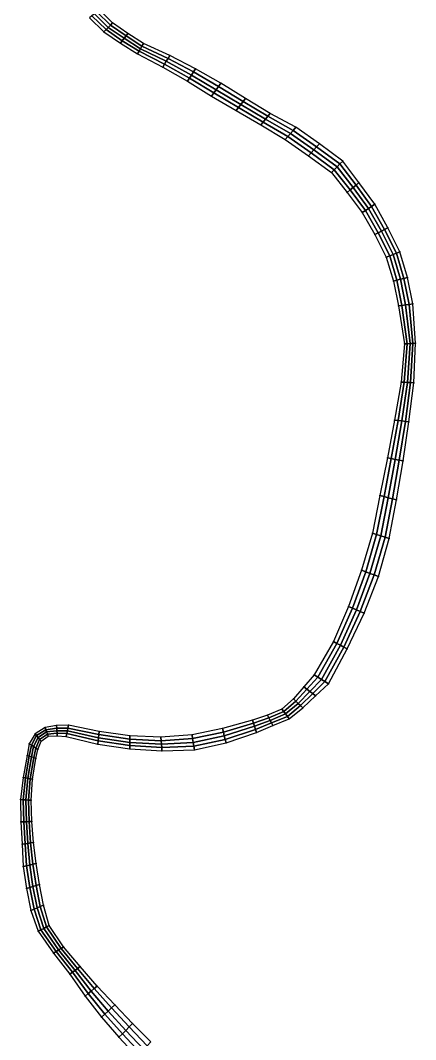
# Model space of a CAD drawing. Extents: x 380707 to 407438, y 6452841 to 6483357.
# Drawn here: x 405762 to 406493, y 6479563 to 6481448 of the extents above; entities that cross this region are included whole.
import ezdxf

# ---------------------------------------------------------------- set-up
doc = ezdxf.new("R2010")
doc.units = 0
for name, color, linetype in [('MESH_BOUND', 25, 'CONTINUOUS'), ('MESH_ELEMS', 18, 'CONTINUOUS'), ('MESH_NODES', 18, 'CONTINUOUS')]:
    doc.layers.add(name, color=color, linetype=linetype)

msp = doc.modelspace()

# ---------------------------------------------------------------- linework, layer by layer
at = {"layer": 'MESH_BOUND', "color": 25}
for points in [[(405889.422, 6481453.07, 1.622), (405916.237, 6481427.19, 1.552)], [(405932.214, 6481443.72, 2.878), (405907.856, 6481468.05, 2.455)], [(405960.563, 6481424.33, 2.068), (405932.214, 6481443.72, 2.878)], [(405916.237, 6481427.19, 1.552), (405946.916, 6481406.24, 1.768)], [(405989.411, 6481405.55, 1.087), (405960.563, 6481424.33, 2.068)], [(405946.916, 6481406.24, 1.768), (405978.452, 6481386.39, 1.664)], [(406038.287, 6481383.47, 1.025), (405989.411, 6481405.55, 1.087)], [(405978.452, 6481386.39, 1.664), (406025.149, 6481362.08, 1.589)], [(406085.776, 6481358.67, 0.735), (406038.287, 6481383.47, 1.025)], [(406025.149, 6481362.08, 1.589), (406070.791, 6481335.92, 2.577)], [(406132.325, 6481332.04, 1.003), (406085.776, 6481358.67, 0.735)], [(406070.791, 6481335.92, 2.577), (406115.528, 6481308.17, 2.268)], [(406177.885, 6481303.74, 1.62), (406132.325, 6481332.04, 1.003)], [(406115.528, 6481308.17, 2.268), (406160.952, 6481281.56, 1.638)], [(406223.945, 6481276.31, 1.26), (406177.885, 6481303.74, 1.62)], [(406160.952, 6481281.56, 1.638), (406206.346, 6481254.9, 2.222)], [(406271.051, 6481250.67, 1.287), (406223.945, 6481276.31, 1.26)], [(406206.346, 6481254.9, 2.222), (406251.532, 6481227.89, 2.429)], [(406314.869, 6481219.85, 0.804), (406271.051, 6481250.67, 1.287)], [(406251.532, 6481227.89, 2.429), (406294.672, 6481197.79, 2.821)], [(406358.098, 6481188.11, 1.283), (406314.869, 6481219.85, 0.804)], [(406294.672, 6481197.79, 2.821), (406337.154, 6481166.7, 2.709)], [(406388.109, 6481148.39, 1.29), (406358.098, 6481188.11, 1.283)], [(406337.154, 6481166.7, 2.709), (406366.297, 6481130.11, 2.596)], [(406417.294, 6481108.1, 2.04), (406388.109, 6481148.39, 1.29)], [(406366.297, 6481130.11, 2.596), (406394.188, 6481092.66, 2.23)], [(406441.693, 6481064.76, 1.693), (406417.294, 6481108.1, 2.04)], [(406394.188, 6481092.66, 2.23), (406417.434, 6481052.09, 2.265)], [(406463.5, 6481020.01, 1.954), (406441.693, 6481064.76, 1.693)], [(406417.434, 6481052.09, 2.265), (406438.72, 6481010.44, 1.894)], [(406477.67, 6480972.68, 2.365), (406463.5, 6481020.01, 1.954)], [(406438.72, 6481010.44, 1.894), (406451.98, 6480966, 1.765)], [(406451.98, 6480966, 1.765), (406461.117, 6480920.13, 0.62)], [(406487.448, 6480923.86, 2.245), (406477.67, 6480972.68, 2.365)], [(406461.117, 6480920.13, 0.62), (406472.44, 6480849.88, 1.122)], [(406492.9, 6480851.01, 1.602), (406487.448, 6480923.86, 2.245)], [(406472.44, 6480849.88, 1.122), (406465.879, 6480779.11, 1.979)], [(406489.673, 6480778.08, 2.73), (406492.9, 6480851.01, 1.602)], [(406465.879, 6480779.11, 1.979), (406454.109, 6480708.95, 0.975)], [(406480.567, 6480705.63, 2.928), (406489.673, 6480778.08, 2.73)], [(406454.109, 6480708.95, 0.975), (406440.648, 6480639.08, 0.862)], [(406469.678, 6480633.39, 2.955), (406480.567, 6480705.63, 2.928)], [(406440.648, 6480639.08, 0.862), (406426.755, 6480569.3, 1.466)], [(406457.614, 6480561.35, 2.683), (406469.678, 6480633.39, 2.955)], [(406426.755, 6480569.3, 1.466), (406412.993, 6480499.49, 1.353)], [(406444.274, 6480489.54, 2.753), (406457.614, 6480561.35, 2.683)], [(406412.993, 6480499.49, 1.353), (406392.682, 6480431.29, 1.1)], [(406424.125, 6480419.32, 2.401), (406444.274, 6480489.54, 2.753)], [(406392.682, 6480431.29, 1.1), (406369.03, 6480364.25, 1.099)], [(406397.649, 6480351.44, 2.427), (406424.125, 6480419.32, 2.401)], [(406369.03, 6480364.25, 1.099), (406341.009, 6480298.99, 0.958)], [(406366.296, 6480285.49, 2.734), (406397.649, 6480351.44, 2.427)], [(406341.009, 6480298.99, 0.958), (406305.423, 6480237.37, 1.167)], [(406331.766, 6480221.11, 2.253), (406366.296, 6480285.49, 2.734)], [(406305.423, 6480237.37, 1.167), (406286.286, 6480215.32, 1.437)], [(406286.286, 6480215.32, 1.437), (406267.148, 6480193.28, 1.137)], [(406307.964, 6480198.71, 1.268), (406331.766, 6480221.11, 2.253)], [(406267.148, 6480193.28, 1.137), (406245.661, 6480174.32, 0.988)], [(406284.161, 6480176.32, 1.817), (406307.964, 6480198.71, 1.268)], [(406245.661, 6480174.32, 0.988), (406218.931, 6480162.7, 0.53)], [(406259.071, 6480155.95, 2.269), (406284.161, 6480176.32, 1.817)], [(406191.136, 6480153.77, 0.758), (406135.681, 6480138.19, 0.788)], [(406218.931, 6480162.7, 0.53), (406191.136, 6480153.77, 0.758)], [(406228.695, 6480143.9, 2.635), (406259.071, 6480155.95, 2.269)], [(405807.294, 6480140.01, 0.514), (405788.93, 6480128.47, 1.19)], [(405828.773, 6480143.58, 0.422), (405807.294, 6480140.01, 0.514)], [(405850.874, 6480144.32, 1.24), (405828.773, 6480143.58, 0.422)], [(405907.367, 6480132.72, 0.903), (405850.874, 6480144.32, 1.24)], [(405964.422, 6480124.44, 0.946), (405907.367, 6480132.72, 0.903)], [(406135.681, 6480138.19, 0.788), (406079.24, 6480126.42, 0.92)], [(406198.638, 6480131.06, 2.81), (406228.695, 6480143.9, 2.635)], [(405788.93, 6480128.47, 1.19), (405778.189, 6480110.19, 0.834)], [(405794.062, 6480099.46, 2.247), (405800.005, 6480114.81, 2.406)], [(405800.005, 6480114.81, 2.406), (405813.158, 6480123.81, 2.554)], [(405813.158, 6480123.81, 2.554), (405829.733, 6480124.68, 2.235)], [(405829.733, 6480124.68, 2.235), (405846.514, 6480123.7, 2.491)], [(405846.514, 6480123.7, 2.491), (405904.778, 6480109.52, 1.606)], [(406021.732, 6480122.08, 0.589), (405964.422, 6480124.44, 0.946)], [(406079.24, 6480126.42, 0.92), (406021.732, 6480122.08, 0.589)], [(406142.209, 6480111.52, 2.122), (406198.638, 6480131.06, 2.81)], [(405778.189, 6480110.19, 0.834), (405774.066, 6480088.46, 0.643)], [(405790.443, 6480083.04, 2.094), (405794.062, 6480099.46, 2.247)], [(405904.778, 6480109.52, 1.606), (405964.082, 6480100.79, 1.088)], [(405964.082, 6480100.79, 1.088), (406023.706, 6480096.76, 1.867)], [(406023.706, 6480096.76, 1.867), (406083.634, 6480098.67, 2.354)], [(406083.634, 6480098.67, 2.354), (406142.209, 6480111.52, 2.122)], [(405774.066, 6480088.46, 0.643), (405766.96, 6480047.76, 1.072)], [(405783.861, 6480044.53, 1.506), (405790.443, 6480083.04, 2.094)], [(405766.96, 6480047.76, 1.072), (405761.735, 6480006.76, 0.773)], [(405781.651, 6480005.41, 1.436), (405783.861, 6480044.53, 1.506)], [(405761.735, 6480006.76, 0.773), (405762.79, 6479965.54, 0.345)], [(405783.007, 6479966.29, 1.686), (405781.651, 6480005.41, 1.436)], [(405762.79, 6479965.54, 0.345), (405765.098, 6479924.27, 0.501)], [(405785.841, 6479927.23, 0.883), (405783.007, 6479966.29, 1.686)], [(405790.676, 6479888.35, 2.262), (405785.841, 6479927.23, 0.883)], [(405765.098, 6479924.27, 0.501), (405767.157, 6479882.99, 0.721)], [(405796.876, 6479849.69, 1.863), (405790.676, 6479888.35, 2.262)], [(405767.157, 6479882.99, 0.721), (405772.924, 6479842.18, 0.8)], [(405772.924, 6479842.18, 0.8), (405781.178, 6479801.68, 0.902)], [(405804.343, 6479811.23, 2.502), (405796.876, 6479849.69, 1.863)], [(405781.178, 6479801.68, 0.902), (405794.737, 6479763.16, 1.929)], [(405814.904, 6479773.71, 1.004), (405804.343, 6479811.23, 2.502)], [(405794.737, 6479763.16, 1.929), (405823.274, 6479722.9, 1.365)], [(405841.714, 6479734.26, 1.666), (405814.904, 6479773.71, 1.004)], [(405823.274, 6479722.9, 1.365), (405853.184, 6479683.67, 0.98)], [(405872.443, 6479697.75, 0.806), (405841.714, 6479734.26, 1.666)], [(405853.184, 6479683.67, 0.98), (405881.41, 6479643.18, 1.471)], [(405903.895, 6479661.85, 0.723), (405872.443, 6479697.75, 0.806)], [(405936.276, 6479626.81, 0.789), (405903.895, 6479661.85, 0.723)], [(405881.41, 6479643.18, 1.471), (405911.857, 6479604.4, 1.475)], [(405969.443, 6479592.49, 0.534), (405936.276, 6479626.81, 0.789)], [(405911.857, 6479604.4, 1.475), (405944.133, 6479567.06, 1.004)], [(406002.77, 6479558.33, 1.081), (405969.443, 6479592.49, 0.534)], [(405944.133, 6479567.06, 1.004), (405977.754, 6479530.95, 0.797)]]:
    msp.add_polyline3d(points, dxfattribs=at)
at = {"layer": 'MESH_ELEMS', "color": 178}
for points in [[(405916.237, 6481427.19, 1.552), (405920.232, 6481431.33, 0.755), (405894.031, 6481456.81, 1.053), (405889.422, 6481453.07, 1.622)], [(405920.232, 6481431.33, 0.755), (405924.226, 6481435.46, 0.585), (405898.639, 6481460.56, 1.024), (405894.031, 6481456.81, 1.053)], [(405924.226, 6481435.46, 0.585), (405928.22, 6481439.59, 1.4), (405903.247, 6481464.3, 1.391), (405898.639, 6481460.56, 1.024)], [(405928.22, 6481439.59, 1.4), (405932.214, 6481443.72, 2.878), (405907.856, 6481468.05, 2.455), (405903.247, 6481464.3, 1.391)], [(405950.328, 6481410.76, 0.956), (405953.739, 6481415.29, 0.963), (405924.226, 6481435.46, 0.585), (405920.232, 6481431.33, 0.755)], [(405953.739, 6481415.29, 0.963), (405957.151, 6481419.81, 1.408), (405928.22, 6481439.59, 1.4), (405924.226, 6481435.46, 0.585)], [(405957.151, 6481419.81, 1.408), (405960.563, 6481424.33, 2.068), (405932.214, 6481443.72, 2.878), (405928.22, 6481439.59, 1.4)], [(405946.916, 6481406.24, 1.768), (405950.328, 6481410.76, 0.956), (405920.232, 6481431.33, 0.755), (405916.237, 6481427.19, 1.552)], [(405981.192, 6481391.18, 0.734), (405983.932, 6481395.97, 0.643), (405953.739, 6481415.29, 0.963), (405950.328, 6481410.76, 0.956)], [(405983.932, 6481395.97, 0.643), (405986.671, 6481400.76, 0.751), (405957.151, 6481419.81, 1.408), (405953.739, 6481415.29, 0.963)], [(405986.671, 6481400.76, 0.751), (405989.411, 6481405.55, 1.087), (405960.563, 6481424.33, 2.068), (405957.151, 6481419.81, 1.408)], [(405978.452, 6481386.39, 1.664), (405981.192, 6481391.18, 0.734), (405950.328, 6481410.76, 0.956), (405946.916, 6481406.24, 1.768)], [(406031.718, 6481372.78, 0.452), (406035.002, 6481378.12, 0.656), (405986.671, 6481400.76, 0.751), (405983.932, 6481395.97, 0.643)], [(406035.002, 6481378.12, 0.656), (406038.287, 6481383.47, 1.025), (405989.411, 6481405.55, 1.087), (405986.671, 6481400.76, 0.751)], [(406025.149, 6481362.08, 1.589), (406028.433, 6481367.43, 1.009), (405981.192, 6481391.18, 0.734), (405978.452, 6481386.39, 1.664)], [(406028.433, 6481367.43, 1.009), (406031.718, 6481372.78, 0.452), (405983.932, 6481395.97, 0.643), (405981.192, 6481391.18, 0.734)], [(406078.284, 6481347.3, 1.763), (406082.03, 6481352.99, 0.458), (406035.002, 6481378.12, 0.656), (406031.718, 6481372.78, 0.452)], [(406082.03, 6481352.99, 0.458), (406085.776, 6481358.67, 0.735), (406038.287, 6481383.47, 1.025), (406035.002, 6481378.12, 0.656)], [(406070.791, 6481335.92, 2.577), (406074.538, 6481341.61, 2.231), (406028.433, 6481367.43, 1.009), (406025.149, 6481362.08, 1.589)], [(406074.538, 6481341.61, 2.231), (406078.284, 6481347.3, 1.763), (406031.718, 6481372.78, 0.452), (406028.433, 6481367.43, 1.009)], [(406128.126, 6481326.07, 0.692), (406132.325, 6481332.04, 1.003), (406085.776, 6481358.67, 0.735), (406082.03, 6481352.99, 0.458)], [(406115.528, 6481308.17, 2.268), (406119.727, 6481314.14, 1.236), (406074.538, 6481341.61, 2.231), (406070.791, 6481335.92, 2.577)], [(406119.727, 6481314.14, 1.236), (406123.927, 6481320.1, 0.678), (406078.284, 6481347.3, 1.763), (406074.538, 6481341.61, 2.231)], [(406123.927, 6481320.1, 0.678), (406128.126, 6481326.07, 0.692), (406082.03, 6481352.99, 0.458), (406078.284, 6481347.3, 1.763)], [(406169.419, 6481292.65, 0.875), (406173.652, 6481298.2, 0.863), (406128.126, 6481326.07, 0.692), (406123.927, 6481320.1, 0.678)], [(406173.652, 6481298.2, 0.863), (406177.885, 6481303.74, 1.62), (406132.325, 6481332.04, 1.003), (406128.126, 6481326.07, 0.692)], [(406160.952, 6481281.56, 1.638), (406165.185, 6481287.11, 0.684), (406119.727, 6481314.14, 1.236), (406115.528, 6481308.17, 2.268)], [(406165.185, 6481287.11, 0.684), (406169.419, 6481292.65, 0.875), (406123.927, 6481320.1, 0.678), (406119.727, 6481314.14, 1.236)], [(406219.545, 6481270.96, 0.333), (406223.945, 6481276.31, 1.26), (406177.885, 6481303.74, 1.62), (406173.652, 6481298.2, 0.863)], [(406206.346, 6481254.9, 2.222), (406210.745, 6481260.25, 0.927), (406165.185, 6481287.11, 0.684), (406160.952, 6481281.56, 1.638)], [(406210.745, 6481260.25, 0.927), (406215.145, 6481265.61, 0.358), (406169.419, 6481292.65, 0.875), (406165.185, 6481287.11, 0.684)], [(406215.145, 6481265.61, 0.358), (406219.545, 6481270.96, 0.333), (406173.652, 6481298.2, 0.863), (406169.419, 6481292.65, 0.875)], [(406256.411, 6481233.59, 1.741), (406261.291, 6481239.28, 1.357), (406215.145, 6481265.61, 0.358), (406210.745, 6481260.25, 0.927)], [(406261.291, 6481239.28, 1.357), (406266.171, 6481244.97, 1.059), (406219.545, 6481270.96, 0.333), (406215.145, 6481265.61, 0.358)], [(406266.171, 6481244.97, 1.059), (406271.051, 6481250.67, 1.287), (406223.945, 6481276.31, 1.26), (406219.545, 6481270.96, 0.333)], [(406251.532, 6481227.89, 2.429), (406256.411, 6481233.59, 1.741), (406210.745, 6481260.25, 0.927), (406206.346, 6481254.9, 2.222)], [(406309.82, 6481214.34, 0.571), (406314.869, 6481219.85, 0.804), (406271.051, 6481250.67, 1.287), (406266.171, 6481244.97, 1.059)], [(406294.672, 6481197.79, 2.821), (406299.722, 6481203.31, 0.852), (406256.411, 6481233.59, 1.741), (406251.532, 6481227.89, 2.429)], [(406299.722, 6481203.31, 0.852), (406304.771, 6481208.82, 0.711), (406261.291, 6481239.28, 1.357), (406256.411, 6481233.59, 1.741)], [(406304.771, 6481208.82, 0.711), (406309.82, 6481214.34, 0.571), (406266.171, 6481244.97, 1.059), (406261.291, 6481239.28, 1.357)], [(406342.39, 6481172.05, 1.686), (406347.626, 6481177.41, 1.088), (406304.771, 6481208.82, 0.711), (406299.722, 6481203.31, 0.852)], [(406347.626, 6481177.41, 1.088), (406352.862, 6481182.76, 0.703), (406309.82, 6481214.34, 0.571), (406304.771, 6481208.82, 0.711)], [(406352.862, 6481182.76, 0.703), (406358.098, 6481188.11, 1.283), (406314.869, 6481219.85, 0.804), (406309.82, 6481214.34, 0.571)], [(406337.154, 6481166.7, 2.709), (406342.39, 6481172.05, 1.686), (406299.722, 6481203.31, 0.852), (406294.672, 6481197.79, 2.821)], [(406366.297, 6481130.11, 2.596), (406371.75, 6481134.68, 0.968), (406342.39, 6481172.05, 1.686), (406337.154, 6481166.7, 2.709)], [(406371.75, 6481134.68, 0.968), (406377.203, 6481139.25, 0.668), (406347.626, 6481177.41, 1.088), (406342.39, 6481172.05, 1.686)], [(406377.203, 6481139.25, 0.668), (406382.656, 6481143.82, 0.515), (406352.862, 6481182.76, 0.703), (406347.626, 6481177.41, 1.088)], [(406382.656, 6481143.82, 0.515), (406388.109, 6481148.39, 1.29), (406358.098, 6481188.11, 1.283), (406352.862, 6481182.76, 0.703)], [(406394.188, 6481092.66, 2.23), (406399.965, 6481096.52, 0.487), (406371.75, 6481134.68, 0.968), (406366.297, 6481130.11, 2.596)], [(406399.965, 6481096.52, 0.487), (406405.741, 6481100.38, 0.484), (406377.203, 6481139.25, 0.668), (406371.75, 6481134.68, 0.968)], [(406405.741, 6481100.38, 0.484), (406411.517, 6481104.24, 0.709), (406382.656, 6481143.82, 0.515), (406377.203, 6481139.25, 0.668)], [(406411.517, 6481104.24, 0.709), (406417.294, 6481108.1, 2.04), (406388.109, 6481148.39, 1.29), (406382.656, 6481143.82, 0.515)], [(406417.434, 6481052.09, 2.265), (406423.499, 6481055.26, 0.959), (406399.965, 6481096.52, 0.487), (406394.188, 6481092.66, 2.23)], [(406423.499, 6481055.26, 0.959), (406429.564, 6481058.43, 0.842), (406405.741, 6481100.38, 0.484), (406399.965, 6481096.52, 0.487)], [(406429.564, 6481058.43, 0.842), (406435.628, 6481061.6, 1.093), (406411.517, 6481104.24, 0.709), (406405.741, 6481100.38, 0.484)], [(406435.628, 6481061.6, 1.093), (406441.693, 6481064.76, 1.693), (406417.294, 6481108.1, 2.04), (406411.517, 6481104.24, 0.709)], [(406444.915, 6481012.84, 0.747), (406451.11, 6481015.23, 0.622), (406429.564, 6481058.43, 0.842), (406423.499, 6481055.26, 0.959)], [(406451.11, 6481015.23, 0.622), (406457.305, 6481017.62, 0.873), (406435.628, 6481061.6, 1.093), (406429.564, 6481058.43, 0.842)], [(406457.305, 6481017.62, 0.873), (406463.5, 6481020.01, 1.954), (406441.693, 6481064.76, 1.693), (406435.628, 6481061.6, 1.093)], [(406438.72, 6481010.44, 1.894), (406444.915, 6481012.84, 0.747), (406423.499, 6481055.26, 0.959), (406417.434, 6481052.09, 2.265)], [(406471.247, 6480971.01, 1.283), (406477.67, 6480972.68, 2.365), (406463.5, 6481020.01, 1.954), (406457.305, 6481017.62, 0.873)], [(406451.98, 6480966, 1.765), (406458.403, 6480967.67, 0.948), (406444.915, 6481012.84, 0.747), (406438.72, 6481010.44, 1.894)], [(406458.403, 6480967.67, 0.948), (406464.825, 6480969.34, 0.942), (406451.11, 6481015.23, 0.622), (406444.915, 6481012.84, 0.747)], [(406464.825, 6480969.34, 0.942), (406471.247, 6480971.01, 1.283), (406457.305, 6481017.62, 0.873), (406451.11, 6481015.23, 0.622)], [(406461.117, 6480920.13, 0.62), (406467.7, 6480921.06, 0.639), (406458.403, 6480967.67, 0.948), (406451.98, 6480966, 1.765)], [(406467.7, 6480921.06, 0.639), (406474.282, 6480922, 1.125), (406464.825, 6480969.34, 0.942), (406458.403, 6480967.67, 0.948)], [(406474.282, 6480922, 1.125), (406480.865, 6480922.93, 1.465), (406471.247, 6480971.01, 1.283), (406464.825, 6480969.34, 0.942)], [(406480.865, 6480922.93, 1.465), (406487.448, 6480923.86, 2.245), (406477.67, 6480972.68, 2.365), (406471.247, 6480971.01, 1.283)], [(406472.44, 6480849.88, 1.122), (406477.555, 6480850.16, 0.973), (406467.7, 6480921.06, 0.639), (406461.117, 6480920.13, 0.62)], [(406477.555, 6480850.16, 0.973), (406482.67, 6480850.45, 0.78), (406474.282, 6480922, 1.125), (406467.7, 6480921.06, 0.639)], [(406482.67, 6480850.45, 0.78), (406487.785, 6480850.73, 1.215), (406480.865, 6480922.93, 1.465), (406474.282, 6480922, 1.125)], [(406487.785, 6480850.73, 1.215), (406492.9, 6480851.01, 1.602), (406487.448, 6480923.86, 2.245), (406480.865, 6480922.93, 1.465)], [(406465.879, 6480779.11, 1.979), (406471.827, 6480778.85, 0.738), (406477.555, 6480850.16, 0.973), (406472.44, 6480849.88, 1.122)], [(406471.827, 6480778.85, 0.738), (406477.776, 6480778.6, 0.933), (406482.67, 6480850.45, 0.78), (406477.555, 6480850.16, 0.973)], [(406477.776, 6480778.6, 0.933), (406483.724, 6480778.34, 1.611), (406487.785, 6480850.73, 1.215), (406482.67, 6480850.45, 0.78)], [(406483.724, 6480778.34, 1.611), (406489.673, 6480778.08, 2.73), (406492.9, 6480851.01, 1.602), (406487.785, 6480850.73, 1.215)], [(406454.109, 6480708.95, 0.975), (406460.723, 6480708.12, 0.95), (406471.827, 6480778.85, 0.738), (406465.879, 6480779.11, 1.979)], [(406460.723, 6480708.12, 0.95), (406467.338, 6480707.29, 0.966), (406477.776, 6480778.6, 0.933), (406471.827, 6480778.85, 0.738)], [(406467.338, 6480707.29, 0.966), (406473.953, 6480706.46, 1.424), (406483.724, 6480778.34, 1.611), (406477.776, 6480778.6, 0.933)], [(406473.953, 6480706.46, 1.424), (406480.567, 6480705.63, 2.928), (406489.673, 6480778.08, 2.73), (406483.724, 6480778.34, 1.611)], [(406440.648, 6480639.08, 0.862), (406447.905, 6480637.66, 0.705), (406460.723, 6480708.12, 0.95), (406454.109, 6480708.95, 0.975)], [(406447.905, 6480637.66, 0.705), (406455.163, 6480636.24, 0.83), (406467.338, 6480707.29, 0.966), (406460.723, 6480708.12, 0.95)], [(406455.163, 6480636.24, 0.83), (406462.42, 6480634.82, 1.192), (406473.953, 6480706.46, 1.424), (406467.338, 6480707.29, 0.966)], [(406462.42, 6480634.82, 1.192), (406469.678, 6480633.39, 2.955), (406480.567, 6480705.63, 2.928), (406473.953, 6480706.46, 1.424)], [(406426.755, 6480569.3, 1.466), (406434.469, 6480567.31, 0.45), (406447.905, 6480637.66, 0.705), (406440.648, 6480639.08, 0.862)], [(406434.469, 6480567.31, 0.45), (406442.184, 6480565.32, 0.492), (406455.163, 6480636.24, 0.83), (406447.905, 6480637.66, 0.705)], [(406442.184, 6480565.32, 0.492), (406449.899, 6480563.34, 1.834), (406462.42, 6480634.82, 1.192), (406455.163, 6480636.24, 0.83)], [(406449.899, 6480563.34, 1.834), (406457.614, 6480561.35, 2.683), (406469.678, 6480633.39, 2.955), (406462.42, 6480634.82, 1.192)], [(406412.993, 6480499.49, 1.353), (406420.813, 6480497, 0.758), (406434.469, 6480567.31, 0.45), (406426.755, 6480569.3, 1.466)], [(406420.813, 6480497, 0.758), (406428.633, 6480494.51, 0.496), (406442.184, 6480565.32, 0.492), (406434.469, 6480567.31, 0.45)], [(406428.633, 6480494.51, 0.496), (406436.454, 6480492.02, 1.555), (406449.899, 6480563.34, 1.834), (406442.184, 6480565.32, 0.492)], [(406436.454, 6480492.02, 1.555), (406444.274, 6480489.54, 2.753), (406457.614, 6480561.35, 2.683), (406449.899, 6480563.34, 1.834)], [(406392.682, 6480431.29, 1.1), (406400.543, 6480428.3, 0.584), (406420.813, 6480497, 0.758), (406412.993, 6480499.49, 1.353)], [(406400.543, 6480428.3, 0.584), (406408.403, 6480425.3, 0.657), (406428.633, 6480494.51, 0.496), (406420.813, 6480497, 0.758)], [(406408.403, 6480425.3, 0.657), (406416.264, 6480422.31, 1.446), (406436.454, 6480492.02, 1.555), (406428.633, 6480494.51, 0.496)], [(406416.264, 6480422.31, 1.446), (406424.125, 6480419.32, 2.401), (406444.274, 6480489.54, 2.753), (406436.454, 6480492.02, 1.555)], [(406369.03, 6480364.25, 1.099), (406376.185, 6480361.05, 0.485), (406400.543, 6480428.3, 0.584), (406392.682, 6480431.29, 1.1)], [(406376.185, 6480361.05, 0.485), (406383.339, 6480357.84, 0.513), (406408.403, 6480425.3, 0.657), (406400.543, 6480428.3, 0.584)], [(406383.339, 6480357.84, 0.513), (406390.494, 6480354.64, 1.279), (406416.264, 6480422.31, 1.446), (406408.403, 6480425.3, 0.657)], [(406390.494, 6480354.64, 1.279), (406397.649, 6480351.44, 2.427), (406424.125, 6480419.32, 2.401), (406416.264, 6480422.31, 1.446)], [(406341.009, 6480298.99, 0.958), (406347.331, 6480295.61, 1.187), (406376.185, 6480361.05, 0.485), (406369.03, 6480364.25, 1.099)], [(406347.331, 6480295.61, 1.187), (406353.652, 6480292.24, 1.624), (406383.339, 6480357.84, 0.513), (406376.185, 6480361.05, 0.485)], [(406353.652, 6480292.24, 1.624), (406359.974, 6480288.86, 2.252), (406390.494, 6480354.64, 1.279), (406383.339, 6480357.84, 0.513)], [(406359.974, 6480288.86, 2.252), (406366.296, 6480285.49, 2.734), (406397.649, 6480351.44, 2.427), (406390.494, 6480354.64, 1.279)], [(406305.423, 6480237.37, 1.167), (406312.009, 6480233.3, 0.804), (406347.331, 6480295.61, 1.187), (406341.009, 6480298.99, 0.958)], [(406312.009, 6480233.3, 0.804), (406318.595, 6480229.24, 0.426), (406353.652, 6480292.24, 1.624), (406347.331, 6480295.61, 1.187)], [(406318.595, 6480229.24, 0.426), (406325.18, 6480225.18, 0.849), (406359.974, 6480288.86, 2.252), (406353.652, 6480292.24, 1.624)], [(406325.18, 6480225.18, 0.849), (406331.766, 6480221.11, 2.253), (406366.296, 6480285.49, 2.734), (406359.974, 6480288.86, 2.252)], [(406286.286, 6480215.32, 1.437), (406291.705, 6480211.17, 1.167), (406312.009, 6480233.3, 0.804), (406305.423, 6480237.37, 1.167)], [(406291.705, 6480211.17, 1.167), (406297.125, 6480207.02, 1.055), (406318.595, 6480229.24, 0.426), (406312.009, 6480233.3, 0.804)], [(406297.125, 6480207.02, 1.055), (406302.544, 6480202.87, 0.901), (406325.18, 6480225.18, 0.849), (406318.595, 6480229.24, 0.426)], [(406267.148, 6480193.28, 1.137), (406271.401, 6480189.04, 1.003), (406291.705, 6480211.17, 1.167), (406286.286, 6480215.32, 1.437)], [(406271.401, 6480189.04, 1.003), (406275.655, 6480184.8, 1.166), (406297.125, 6480207.02, 1.055), (406291.705, 6480211.17, 1.167)], [(406302.544, 6480202.87, 0.901), (406307.964, 6480198.71, 1.268), (406331.766, 6480221.11, 2.253), (406325.18, 6480225.18, 0.849)], [(406245.661, 6480174.32, 0.988), (406249.013, 6480169.73, 0.882), (406271.401, 6480189.04, 1.003), (406267.148, 6480193.28, 1.137)], [(406275.655, 6480184.8, 1.166), (406279.908, 6480180.56, 1.348), (406302.544, 6480202.87, 0.901), (406297.125, 6480207.02, 1.055)], [(406279.908, 6480180.56, 1.348), (406284.161, 6480176.32, 1.817), (406307.964, 6480198.71, 1.268), (406302.544, 6480202.87, 0.901)], [(406218.931, 6480162.7, 0.53), (406221.372, 6480158, 0.664), (406249.013, 6480169.73, 0.882), (406245.661, 6480174.32, 0.988)], [(406249.013, 6480169.73, 0.882), (406252.366, 6480165.14, 1.156), (406275.655, 6480184.8, 1.166), (406271.401, 6480189.04, 1.003)], [(406252.366, 6480165.14, 1.156), (406255.718, 6480160.55, 2.11), (406279.908, 6480180.56, 1.348), (406275.655, 6480184.8, 1.166)], [(406255.718, 6480160.55, 2.11), (406259.071, 6480155.95, 2.269), (406284.161, 6480176.32, 1.817), (406279.908, 6480180.56, 1.348)], [(406135.681, 6480138.19, 0.788), (406137.313, 6480131.52, 0.433), (406193.012, 6480148.09, 0.624), (406191.136, 6480153.77, 0.758)], [(406191.136, 6480153.77, 0.758), (406193.012, 6480148.09, 0.624), (406221.372, 6480158, 0.664), (406218.931, 6480162.7, 0.53)], [(406193.012, 6480148.09, 0.624), (406194.887, 6480142.41, 0.631), (406223.813, 6480153.3, 0.931), (406221.372, 6480158, 0.664)], [(406194.887, 6480142.41, 0.631), (406196.762, 6480136.74, 1.068), (406226.254, 6480148.6, 1.975), (406223.813, 6480153.3, 0.931)], [(406221.372, 6480158, 0.664), (406223.813, 6480153.3, 0.931), (406252.366, 6480165.14, 1.156), (406249.013, 6480169.73, 0.882)], [(406223.813, 6480153.3, 0.931), (406226.254, 6480148.6, 1.975), (406255.718, 6480160.55, 2.11), (406252.366, 6480165.14, 1.156)], [(406226.254, 6480148.6, 1.975), (406228.695, 6480143.9, 2.635), (406259.071, 6480155.95, 2.269), (406255.718, 6480160.55, 2.11)], [(405788.93, 6480128.47, 1.19), (405791.699, 6480125.05, 1.655), (405808.76, 6480135.96, 0.722), (405807.294, 6480140.01, 0.514)], [(405791.699, 6480125.05, 1.655), (405794.467, 6480121.64, 1.942), (405810.226, 6480131.91, 0.99), (405808.76, 6480135.96, 0.722)], [(405807.294, 6480140.01, 0.514), (405808.76, 6480135.96, 0.722), (405829.013, 6480138.85, 0.326), (405828.773, 6480143.58, 0.422)], [(405808.76, 6480135.96, 0.722), (405810.226, 6480131.91, 0.99), (405829.253, 6480134.13, 0.386), (405829.013, 6480138.85, 0.326)], [(405810.226, 6480131.91, 0.99), (405811.692, 6480127.86, 1.807), (405829.493, 6480129.4, 1.117), (405829.253, 6480134.13, 0.386)], [(405828.773, 6480143.58, 0.422), (405829.013, 6480138.85, 0.326), (405849.784, 6480139.17, 0.801), (405850.874, 6480144.32, 1.24)], [(405829.013, 6480138.85, 0.326), (405829.253, 6480134.13, 0.386), (405848.694, 6480134.01, 0.467), (405849.784, 6480139.17, 0.801)], [(405829.253, 6480134.13, 0.386), (405829.493, 6480129.4, 1.117), (405847.604, 6480128.86, 1.181), (405848.694, 6480134.01, 0.467)], [(405848.694, 6480134.01, 0.467), (405847.604, 6480128.86, 1.181), (405905.425, 6480115.32, 1.167), (405906.072, 6480121.12, 0.508)], [(405849.784, 6480139.17, 0.801), (405848.694, 6480134.01, 0.467), (405906.072, 6480121.12, 0.508), (405906.719, 6480126.92, 0.362)], [(405850.874, 6480144.32, 1.24), (405849.784, 6480139.17, 0.801), (405906.719, 6480126.92, 0.362), (405907.367, 6480132.72, 0.903)], [(405907.367, 6480132.72, 0.903), (405906.719, 6480126.92, 0.362), (405964.337, 6480118.53, 0.433), (405964.422, 6480124.44, 0.946)], [(406079.24, 6480126.42, 0.92), (406080.338, 6480119.49, 0.355), (406137.313, 6480131.52, 0.433), (406135.681, 6480138.19, 0.788)], [(406137.313, 6480131.52, 0.433), (406138.945, 6480124.85, 0.538), (406194.887, 6480142.41, 0.631), (406193.012, 6480148.09, 0.624)], [(406138.945, 6480124.85, 0.538), (406140.577, 6480118.18, 1.288), (406196.762, 6480136.74, 1.068), (406194.887, 6480142.41, 0.631)], [(406140.577, 6480118.18, 1.288), (406142.209, 6480111.52, 2.122), (406198.638, 6480131.06, 2.81), (406196.762, 6480136.74, 1.068)], [(406196.762, 6480136.74, 1.068), (406198.638, 6480131.06, 2.81), (406228.695, 6480143.9, 2.635), (406226.254, 6480148.6, 1.975)], [(405778.189, 6480110.19, 0.834), (405782.157, 6480107.5, 1.096), (405791.699, 6480125.05, 1.655), (405788.93, 6480128.47, 1.19)], [(405782.157, 6480107.5, 1.096), (405786.126, 6480104.82, 1.482), (405794.467, 6480121.64, 1.942), (405791.699, 6480125.05, 1.655)], [(405786.126, 6480104.82, 1.482), (405790.094, 6480102.14, 1.885), (405797.236, 6480118.23, 1.793), (405794.467, 6480121.64, 1.942)], [(405790.094, 6480102.14, 1.885), (405794.062, 6480099.46, 2.247), (405800.005, 6480114.81, 2.406), (405797.236, 6480118.23, 1.793)], [(405794.467, 6480121.64, 1.942), (405797.236, 6480118.23, 1.793), (405811.692, 6480127.86, 1.807), (405810.226, 6480131.91, 0.99)], [(405797.236, 6480118.23, 1.793), (405800.005, 6480114.81, 2.406), (405813.158, 6480123.81, 2.554), (405811.692, 6480127.86, 1.807)], [(405811.692, 6480127.86, 1.807), (405813.158, 6480123.81, 2.554), (405829.733, 6480124.68, 2.235), (405829.493, 6480129.4, 1.117)], [(405829.493, 6480129.4, 1.117), (405829.733, 6480124.68, 2.235), (405846.514, 6480123.7, 2.491), (405847.604, 6480128.86, 1.181)], [(405847.604, 6480128.86, 1.181), (405846.514, 6480123.7, 2.491), (405904.778, 6480109.52, 1.606), (405905.425, 6480115.32, 1.167)], [(405905.425, 6480115.32, 1.167), (405904.778, 6480109.52, 1.606), (405964.082, 6480100.79, 1.088), (405964.167, 6480106.7, 0.462)], [(405906.072, 6480121.12, 0.508), (405905.425, 6480115.32, 1.167), (405964.167, 6480106.7, 0.462), (405964.252, 6480112.61, 0.11)], [(405906.719, 6480126.92, 0.362), (405906.072, 6480121.12, 0.508), (405964.252, 6480112.61, 0.11), (405964.337, 6480118.53, 0.433)], [(405964.337, 6480118.53, 0.433), (405964.252, 6480112.61, 0.11), (406022.719, 6480109.42, 0.315), (406022.226, 6480115.75, 0.308)], [(405964.422, 6480124.44, 0.946), (405964.337, 6480118.53, 0.433), (406022.226, 6480115.75, 0.308), (406021.732, 6480122.08, 0.589)], [(406021.732, 6480122.08, 0.589), (406022.226, 6480115.75, 0.308), (406080.338, 6480119.49, 0.355), (406079.24, 6480126.42, 0.92)], [(406022.226, 6480115.75, 0.308), (406022.719, 6480109.42, 0.315), (406081.437, 6480112.55, 0.562), (406080.338, 6480119.49, 0.355)], [(406080.338, 6480119.49, 0.355), (406081.437, 6480112.55, 0.562), (406138.945, 6480124.85, 0.538), (406137.313, 6480131.52, 0.433)], [(406081.437, 6480112.55, 0.562), (406082.536, 6480105.61, 1.519), (406140.577, 6480118.18, 1.288), (406138.945, 6480124.85, 0.538)], [(406082.536, 6480105.61, 1.519), (406083.634, 6480098.67, 2.354), (406142.209, 6480111.52, 2.122), (406140.577, 6480118.18, 1.288)], [(405774.066, 6480088.46, 0.643), (405778.16, 6480087.11, 0.71), (405782.157, 6480107.5, 1.096), (405778.189, 6480110.19, 0.834)], [(405778.16, 6480087.11, 0.71), (405782.255, 6480085.75, 0.755), (405786.126, 6480104.82, 1.482), (405782.157, 6480107.5, 1.096)], [(405782.255, 6480085.75, 0.755), (405786.349, 6480084.39, 1.386), (405790.094, 6480102.14, 1.885), (405786.126, 6480104.82, 1.482)], [(405786.349, 6480084.39, 1.386), (405790.443, 6480083.04, 2.094), (405794.062, 6480099.46, 2.247), (405790.094, 6480102.14, 1.885)], [(405964.167, 6480106.7, 0.462), (405964.082, 6480100.79, 1.088), (406023.706, 6480096.76, 1.867), (406023.213, 6480103.09, 0.621)], [(405964.252, 6480112.61, 0.11), (405964.167, 6480106.7, 0.462), (406023.213, 6480103.09, 0.621), (406022.719, 6480109.42, 0.315)], [(406022.719, 6480109.42, 0.315), (406023.213, 6480103.09, 0.621), (406082.536, 6480105.61, 1.519), (406081.437, 6480112.55, 0.562)], [(406023.213, 6480103.09, 0.621), (406023.706, 6480096.76, 1.867), (406083.634, 6480098.67, 2.354), (406082.536, 6480105.61, 1.519)], [(405766.96, 6480047.76, 1.072), (405771.185, 6480046.95, 0.976), (405778.16, 6480087.11, 0.71), (405774.066, 6480088.46, 0.643)], [(405771.185, 6480046.95, 0.976), (405775.41, 6480046.14, 1.029), (405782.255, 6480085.75, 0.755), (405778.16, 6480087.11, 0.71)], [(405775.41, 6480046.14, 1.029), (405779.636, 6480045.33, 1.108), (405786.349, 6480084.39, 1.386), (405782.255, 6480085.75, 0.755)], [(405779.636, 6480045.33, 1.108), (405783.861, 6480044.53, 1.506), (405790.443, 6480083.04, 2.094), (405786.349, 6480084.39, 1.386)], [(405761.735, 6480006.76, 0.773), (405766.714, 6480006.42, 0.626), (405771.185, 6480046.95, 0.976), (405766.96, 6480047.76, 1.072)], [(405766.714, 6480006.42, 0.626), (405771.693, 6480006.08, 0.473), (405775.41, 6480046.14, 1.029), (405771.185, 6480046.95, 0.976)], [(405771.693, 6480006.08, 0.473), (405776.672, 6480005.75, 0.935), (405779.636, 6480045.33, 1.108), (405775.41, 6480046.14, 1.029)], [(405776.672, 6480005.75, 0.935), (405781.651, 6480005.41, 1.436), (405783.861, 6480044.53, 1.506), (405779.636, 6480045.33, 1.108)], [(405762.79, 6479965.54, 0.345), (405767.844, 6479965.73, 0.252), (405766.714, 6480006.42, 0.626), (405761.735, 6480006.76, 0.773)], [(405767.844, 6479965.73, 0.252), (405772.898, 6479965.91, 0.278), (405771.693, 6480006.08, 0.473), (405766.714, 6480006.42, 0.626)], [(405772.898, 6479965.91, 0.278), (405777.952, 6479966.1, 1.057), (405776.672, 6480005.75, 0.935), (405771.693, 6480006.08, 0.473)], [(405777.952, 6479966.1, 1.057), (405783.007, 6479966.29, 1.686), (405781.651, 6480005.41, 1.436), (405776.672, 6480005.75, 0.935)], [(405765.098, 6479924.27, 0.501), (405770.284, 6479925.01, 0.401), (405767.844, 6479965.73, 0.252), (405762.79, 6479965.54, 0.345)], [(405770.284, 6479925.01, 0.401), (405775.469, 6479925.75, 0.528), (405772.898, 6479965.91, 0.278), (405767.844, 6479965.73, 0.252)], [(405775.469, 6479925.75, 0.528), (405780.655, 6479926.49, 0.655), (405777.952, 6479966.1, 1.057), (405772.898, 6479965.91, 0.278)], [(405780.655, 6479926.49, 0.655), (405785.841, 6479927.23, 0.883), (405783.007, 6479966.29, 1.686), (405777.952, 6479966.1, 1.057)], [(405773.037, 6479884.33, 0.417), (405778.916, 6479885.67, 0.557), (405775.469, 6479925.75, 0.528), (405770.284, 6479925.01, 0.401)], [(405778.916, 6479885.67, 0.557), (405784.796, 6479887.01, 1.104), (405780.655, 6479926.49, 0.655), (405775.469, 6479925.75, 0.528)], [(405784.796, 6479887.01, 1.104), (405790.676, 6479888.35, 2.262), (405785.841, 6479927.23, 0.883), (405780.655, 6479926.49, 0.655)], [(405767.157, 6479882.99, 0.721), (405773.037, 6479884.33, 0.417), (405770.284, 6479925.01, 0.401), (405765.098, 6479924.27, 0.501)], [(405790.888, 6479847.81, 0.806), (405796.876, 6479849.69, 1.863), (405790.676, 6479888.35, 2.262), (405784.796, 6479887.01, 1.104)], [(405772.924, 6479842.18, 0.8), (405778.912, 6479844.06, 0.762), (405773.037, 6479884.33, 0.417), (405767.157, 6479882.99, 0.721)], [(405778.912, 6479844.06, 0.762), (405784.9, 6479845.93, 0.706), (405778.916, 6479885.67, 0.557), (405773.037, 6479884.33, 0.417)], [(405784.9, 6479845.93, 0.706), (405790.888, 6479847.81, 0.806), (405784.796, 6479887.01, 1.104), (405778.916, 6479885.67, 0.557)], [(405781.178, 6479801.68, 0.902), (405786.969, 6479804.07, 0.639), (405778.912, 6479844.06, 0.762), (405772.924, 6479842.18, 0.8)], [(405786.969, 6479804.07, 0.639), (405792.76, 6479806.45, 0.47), (405784.9, 6479845.93, 0.706), (405778.912, 6479844.06, 0.762)], [(405792.76, 6479806.45, 0.47), (405798.552, 6479808.84, 1.192), (405790.888, 6479847.81, 0.806), (405784.9, 6479845.93, 0.706)], [(405798.552, 6479808.84, 1.192), (405804.343, 6479811.23, 2.502), (405796.876, 6479849.69, 1.863), (405790.888, 6479847.81, 0.806)], [(405794.737, 6479763.16, 1.929), (405799.779, 6479765.8, 0.954), (405786.969, 6479804.07, 0.639), (405781.178, 6479801.68, 0.902)], [(405799.779, 6479765.8, 0.954), (405804.821, 6479768.44, 0.512), (405792.76, 6479806.45, 0.47), (405786.969, 6479804.07, 0.639)], [(405804.821, 6479768.44, 0.512), (405809.862, 6479771.07, 0.458), (405798.552, 6479808.84, 1.192), (405792.76, 6479806.45, 0.47)], [(405809.862, 6479771.07, 0.458), (405814.904, 6479773.71, 1.004), (405804.343, 6479811.23, 2.502), (405798.552, 6479808.84, 1.192)], [(405823.274, 6479722.9, 1.365), (405827.884, 6479725.74, 0.797), (405799.779, 6479765.8, 0.954), (405794.737, 6479763.16, 1.929)], [(405827.884, 6479725.74, 0.797), (405832.494, 6479728.58, 0.651), (405804.821, 6479768.44, 0.512), (405799.779, 6479765.8, 0.954)], [(405832.494, 6479728.58, 0.651), (405837.104, 6479731.42, 1.005), (405809.862, 6479771.07, 0.458), (405804.821, 6479768.44, 0.512)], [(405837.104, 6479731.42, 1.005), (405841.714, 6479734.26, 1.666), (405814.904, 6479773.71, 1.004), (405809.862, 6479771.07, 0.458)], [(405853.184, 6479683.67, 0.98), (405857.999, 6479687.19, 0.879), (405827.884, 6479725.74, 0.797), (405823.274, 6479722.9, 1.365)], [(405857.999, 6479687.19, 0.879), (405862.813, 6479690.71, 0.766), (405832.494, 6479728.58, 0.651), (405827.884, 6479725.74, 0.797)], [(405862.813, 6479690.71, 0.766), (405867.628, 6479694.23, 0.816), (405837.104, 6479731.42, 1.005), (405832.494, 6479728.58, 0.651)], [(405867.628, 6479694.23, 0.816), (405872.443, 6479697.75, 0.806), (405841.714, 6479734.26, 1.666), (405837.104, 6479731.42, 1.005)], [(405881.41, 6479643.18, 1.471), (405887.032, 6479647.85, 0.916), (405857.999, 6479687.19, 0.879), (405853.184, 6479683.67, 0.98)], [(405887.032, 6479647.85, 0.916), (405892.653, 6479652.52, 0.441), (405862.813, 6479690.71, 0.766), (405857.999, 6479687.19, 0.879)], [(405892.653, 6479652.52, 0.441), (405898.274, 6479657.19, 0.901), (405867.628, 6479694.23, 0.816), (405862.813, 6479690.71, 0.766)], [(405898.274, 6479657.19, 0.901), (405903.895, 6479661.85, 0.723), (405872.443, 6479697.75, 0.806), (405867.628, 6479694.23, 0.816)], [(405930.171, 6479621.2, 0.952), (405936.276, 6479626.81, 0.789), (405903.895, 6479661.85, 0.723), (405898.274, 6479657.19, 0.901)], [(405911.857, 6479604.4, 1.475), (405917.962, 6479610, 0.937), (405887.032, 6479647.85, 0.916), (405881.41, 6479643.18, 1.471)], [(405917.962, 6479610, 0.937), (405924.066, 6479615.6, 0.828), (405892.653, 6479652.52, 0.441), (405887.032, 6479647.85, 0.916)], [(405924.066, 6479615.6, 0.828), (405930.171, 6479621.2, 0.952), (405898.274, 6479657.19, 0.901), (405892.653, 6479652.52, 0.441)], [(405963.116, 6479586.13, 0.483), (405969.443, 6479592.49, 0.534), (405936.276, 6479626.81, 0.789), (405930.171, 6479621.2, 0.952)], [(405944.133, 6479567.06, 1.004), (405950.461, 6479573.42, 0.5), (405917.962, 6479610, 0.937), (405911.857, 6479604.4, 1.475)], [(405950.461, 6479573.42, 0.5), (405956.788, 6479579.77, 0.494), (405924.066, 6479615.6, 0.828), (405917.962, 6479610, 0.937)], [(405956.788, 6479579.77, 0.494), (405963.116, 6479586.13, 0.483), (405930.171, 6479621.2, 0.952), (405924.066, 6479615.6, 0.828)], [(405990.262, 6479544.64, 0.323), (405996.516, 6479551.48, 0.53), (405963.116, 6479586.13, 0.483), (405956.788, 6479579.77, 0.494)], [(405996.516, 6479551.48, 0.53), (406002.77, 6479558.33, 1.081), (405969.443, 6479592.49, 0.534), (405963.116, 6479586.13, 0.483)], [(405977.754, 6479530.95, 0.797), (405984.008, 6479537.79, 0.329), (405950.461, 6479573.42, 0.5), (405944.133, 6479567.06, 1.004)], [(405984.008, 6479537.79, 0.329), (405990.262, 6479544.64, 0.323), (405956.788, 6479579.77, 0.494), (405950.461, 6479573.42, 0.5)]]:
    msp.add_3dface(points, dxfattribs=at)
at = {"layer": 'MESH_NODES', "color": 18}
for p in [(405924.226, 6481435.46, 0.585), (405928.22, 6481439.59, 1.4), (405932.214, 6481443.72, 2.878), (405916.237, 6481427.19, 1.552), (405920.232, 6481431.33, 0.755), (405953.739, 6481415.29, 0.963), (405957.151, 6481419.81, 1.408), (405960.563, 6481424.33, 2.068), (405946.916, 6481406.24, 1.768), (405950.328, 6481410.76, 0.956), (405986.671, 6481400.76, 0.751), (405989.411, 6481405.55, 1.087), (405978.452, 6481386.39, 1.664), (405981.192, 6481391.18, 0.734), (405983.932, 6481395.97, 0.643), (406035.002, 6481378.12, 0.656), (406038.287, 6481383.47, 1.025), (406025.149, 6481362.08, 1.589), (406028.433, 6481367.43, 1.009), (406031.718, 6481372.78, 0.452), (406085.776, 6481358.67, 0.735), (406074.538, 6481341.61, 2.231), (406078.284, 6481347.3, 1.763), (406082.03, 6481352.99, 0.458), (406070.791, 6481335.92, 2.577), (406128.126, 6481326.07, 0.692), (406132.325, 6481332.04, 1.003), (406115.528, 6481308.17, 2.268), (406119.727, 6481314.14, 1.236), (406123.927, 6481320.1, 0.678), (406177.885, 6481303.74, 1.62), (406165.185, 6481287.11, 0.684), (406169.419, 6481292.65, 0.875), (406173.652, 6481298.2, 0.863), (406160.952, 6481281.56, 1.638), (406215.145, 6481265.61, 0.358), (406219.545, 6481270.96, 0.333), (406223.945, 6481276.31, 1.26), (406206.346, 6481254.9, 2.222), (406210.745, 6481260.25, 0.927), (406271.051, 6481250.67, 1.287), (406251.532, 6481227.89, 2.429), (406256.411, 6481233.59, 1.741), (406261.291, 6481239.28, 1.357), (406266.171, 6481244.97, 1.059), (406304.771, 6481208.82, 0.711), (406309.82, 6481214.34, 0.571), (406314.869, 6481219.85, 0.804), (406294.672, 6481197.79, 2.821), (406299.722, 6481203.31, 0.852), (406342.39, 6481172.05, 1.686), (406347.626, 6481177.41, 1.088), (406352.862, 6481182.76, 0.703), (406358.098, 6481188.11, 1.283), (406337.154, 6481166.7, 2.709), (406371.75, 6481134.68, 0.968), (406377.203, 6481139.25, 0.668), (406382.656, 6481143.82, 0.515), (406388.109, 6481148.39, 1.29), (406366.297, 6481130.11, 2.596), (406399.965, 6481096.52, 0.487), (406405.741, 6481100.38, 0.484), (406411.517, 6481104.24, 0.709), (406417.294, 6481108.1, 2.04), (406394.188, 6481092.66, 2.23), (406429.564, 6481058.43, 0.842), (406435.628, 6481061.6, 1.093), (406441.693, 6481064.76, 1.693), (406417.434, 6481052.09, 2.265), (406423.499, 6481055.26, 0.959), (406463.5, 6481020.01, 1.954), (406438.72, 6481010.44, 1.894), (406444.915, 6481012.84, 0.747), (406451.11, 6481015.23, 0.622), (406457.305, 6481017.62, 0.873), (406451.98, 6480966, 1.765), (406458.403, 6480967.67, 0.948), (406464.825, 6480969.34, 0.942), (406471.247, 6480971.01, 1.283), (406477.67, 6480972.68, 2.365), (406461.117, 6480920.13, 0.62), (406467.7, 6480921.06, 0.639), (406474.282, 6480922, 1.125), (406480.865, 6480922.93, 1.465), (406487.448, 6480923.86, 2.245), (406472.44, 6480849.88, 1.122), (406477.555, 6480850.16, 0.973), (406482.67, 6480850.45, 0.78), (406487.785, 6480850.73, 1.215), (406492.9, 6480851.01, 1.602), (406465.879, 6480779.11, 1.979), (406471.827, 6480778.85, 0.738), (406477.776, 6480778.6, 0.933), (406483.724, 6480778.34, 1.611), (406489.673, 6480778.08, 2.73), (406454.109, 6480708.95, 0.975), (406460.723, 6480708.12, 0.95), (406467.338, 6480707.29, 0.966), (406473.953, 6480706.46, 1.424), (406480.567, 6480705.63, 2.928), (406440.648, 6480639.08, 0.862), (406447.905, 6480637.66, 0.705), (406455.163, 6480636.24, 0.83), (406462.42, 6480634.82, 1.192), (406469.678, 6480633.39, 2.955), (406426.755, 6480569.3, 1.466), (406434.469, 6480567.31, 0.45), (406442.184, 6480565.32, 0.492), (406449.899, 6480563.34, 1.834), (406457.614, 6480561.35, 2.683), (406412.993, 6480499.49, 1.353), (406420.813, 6480497, 0.758), (406428.633, 6480494.51, 0.496), (406436.454, 6480492.02, 1.555), (406444.274, 6480489.54, 2.753), (406392.682, 6480431.29, 1.1), (406400.543, 6480428.3, 0.584), (406408.403, 6480425.3, 0.657), (406416.264, 6480422.31, 1.446), (406424.125, 6480419.32, 2.401), (406369.03, 6480364.25, 1.099), (406376.185, 6480361.05, 0.485), (406383.339, 6480357.84, 0.513), (406390.494, 6480354.64, 1.279), (406397.649, 6480351.44, 2.427), (406341.009, 6480298.99, 0.958), (406347.331, 6480295.61, 1.187), (406353.652, 6480292.24, 1.624), (406359.974, 6480288.86, 2.252), (406366.296, 6480285.49, 2.734), (406305.423, 6480237.37, 1.167), (406312.009, 6480233.3, 0.804), (406318.595, 6480229.24, 0.426), (406286.286, 6480215.32, 1.437), (406291.705, 6480211.17, 1.167), (406325.18, 6480225.18, 0.849), (406331.766, 6480221.11, 2.253), (406267.148, 6480193.28, 1.137), (406297.125, 6480207.02, 1.055), (406302.544, 6480202.87, 0.901), (406307.964, 6480198.71, 1.268), (406245.661, 6480174.32, 0.988), (406271.401, 6480189.04, 1.003), (406275.655, 6480184.8, 1.166), (406279.908, 6480180.56, 1.348), (406284.161, 6480176.32, 1.817), (406191.136, 6480153.77, 0.758), (406218.931, 6480162.7, 0.53), (406221.372, 6480158, 0.664), (406223.813, 6480153.3, 0.931), (406249.013, 6480169.73, 0.882), (406252.366, 6480165.14, 1.156), (406255.718, 6480160.55, 2.11), (406259.071, 6480155.95, 2.269), (405807.294, 6480140.01, 0.514), (405808.76, 6480135.96, 0.722), (405828.773, 6480143.58, 0.422), (405829.013, 6480138.85, 0.326), (405829.253, 6480134.13, 0.386), (405848.694, 6480134.01, 0.467), (405849.784, 6480139.17, 0.801), (405850.874, 6480144.32, 1.24), (405907.367, 6480132.72, 0.903), (406135.681, 6480138.19, 0.788), (406193.012, 6480148.09, 0.624), (406194.887, 6480142.41, 0.631), (406196.762, 6480136.74, 1.068), (406226.254, 6480148.6, 1.975), (406228.695, 6480143.9, 2.635), (405788.93, 6480128.47, 1.19), (405791.699, 6480125.05, 1.655), (405794.467, 6480121.64, 1.942), (405797.236, 6480118.23, 1.793), (405800.005, 6480114.81, 2.406), (405810.226, 6480131.91, 0.99), (405811.692, 6480127.86, 1.807), (405813.158, 6480123.81, 2.554), (405829.493, 6480129.4, 1.117), (405829.733, 6480124.68, 2.235), (405846.514, 6480123.7, 2.491), (405847.604, 6480128.86, 1.181), (405905.425, 6480115.32, 1.167), (405906.072, 6480121.12, 0.508), (405906.719, 6480126.92, 0.362), (405964.337, 6480118.53, 0.433), (405964.422, 6480124.44, 0.946), (406021.732, 6480122.08, 0.589), (406022.226, 6480115.75, 0.308), (406079.24, 6480126.42, 0.92), (406080.338, 6480119.49, 0.355), (406137.313, 6480131.52, 0.433), (406138.945, 6480124.85, 0.538), (406140.577, 6480118.18, 1.288), (406198.638, 6480131.06, 2.81), (405778.189, 6480110.19, 0.834), (405782.157, 6480107.5, 1.096), (405786.126, 6480104.82, 1.482), (405790.094, 6480102.14, 1.885), (405794.062, 6480099.46, 2.247), (405904.778, 6480109.52, 1.606), (405964.082, 6480100.79, 1.088), (405964.167, 6480106.7, 0.462), (405964.252, 6480112.61, 0.11), (406022.719, 6480109.42, 0.315), (406023.213, 6480103.09, 0.621), (406023.706, 6480096.76, 1.867), (406081.437, 6480112.55, 0.562), (406082.536, 6480105.61, 1.519), (406083.634, 6480098.67, 2.354), (406142.209, 6480111.52, 2.122), (405774.066, 6480088.46, 0.643), (405778.16, 6480087.11, 0.71), (405782.255, 6480085.75, 0.755), (405786.349, 6480084.39, 1.386), (405790.443, 6480083.04, 2.094), (405766.96, 6480047.76, 1.072), (405771.185, 6480046.95, 0.976), (405775.41, 6480046.14, 1.029), (405779.636, 6480045.33, 1.108), (405783.861, 6480044.53, 1.506), (405761.735, 6480006.76, 0.773), (405766.714, 6480006.42, 0.626), (405771.693, 6480006.08, 0.473), (405776.672, 6480005.75, 0.935), (405781.651, 6480005.41, 1.436), (405762.79, 6479965.54, 0.345), (405767.844, 6479965.73, 0.252), (405772.898, 6479965.91, 0.278), (405777.952, 6479966.1, 1.057), (405783.007, 6479966.29, 1.686), (405775.469, 6479925.75, 0.528), (405780.655, 6479926.49, 0.655), (405785.841, 6479927.23, 0.883), (405765.098, 6479924.27, 0.501), (405770.284, 6479925.01, 0.401), (405790.676, 6479888.35, 2.262), (405767.157, 6479882.99, 0.721), (405773.037, 6479884.33, 0.417), (405778.916, 6479885.67, 0.557), (405784.796, 6479887.01, 1.104), (405772.924, 6479842.18, 0.8), (405778.912, 6479844.06, 0.762), (405784.9, 6479845.93, 0.706), (405790.888, 6479847.81, 0.806), (405796.876, 6479849.69, 1.863), (405781.178, 6479801.68, 0.902), (405786.969, 6479804.07, 0.639), (405792.76, 6479806.45, 0.47), (405798.552, 6479808.84, 1.192), (405804.343, 6479811.23, 2.502), (405794.737, 6479763.16, 1.929), (405799.779, 6479765.8, 0.954), (405804.821, 6479768.44, 0.512), (405809.862, 6479771.07, 0.458), (405814.904, 6479773.71, 1.004), (405823.274, 6479722.9, 1.365), (405827.884, 6479725.74, 0.797), (405832.494, 6479728.58, 0.651), (405837.104, 6479731.42, 1.005), (405841.714, 6479734.26, 1.666), (405853.184, 6479683.67, 0.98), (405857.999, 6479687.19, 0.879), (405862.813, 6479690.71, 0.766), (405867.628, 6479694.23, 0.816), (405872.443, 6479697.75, 0.806), (405903.895, 6479661.85, 0.723), (405881.41, 6479643.18, 1.471), (405887.032, 6479647.85, 0.916), (405892.653, 6479652.52, 0.441), (405898.274, 6479657.19, 0.901), (405936.276, 6479626.81, 0.789), (405917.962, 6479610, 0.937), (405924.066, 6479615.6, 0.828), (405930.171, 6479621.2, 0.952), (405911.857, 6479604.4, 1.475), (405963.116, 6479586.13, 0.483), (405969.443, 6479592.49, 0.534), (405944.133, 6479567.06, 1.004), (405950.461, 6479573.42, 0.5), (405956.788, 6479579.77, 0.494)]:
    msp.add_point(p, dxfattribs=at)

doc.saveas('drawing.dxf')
